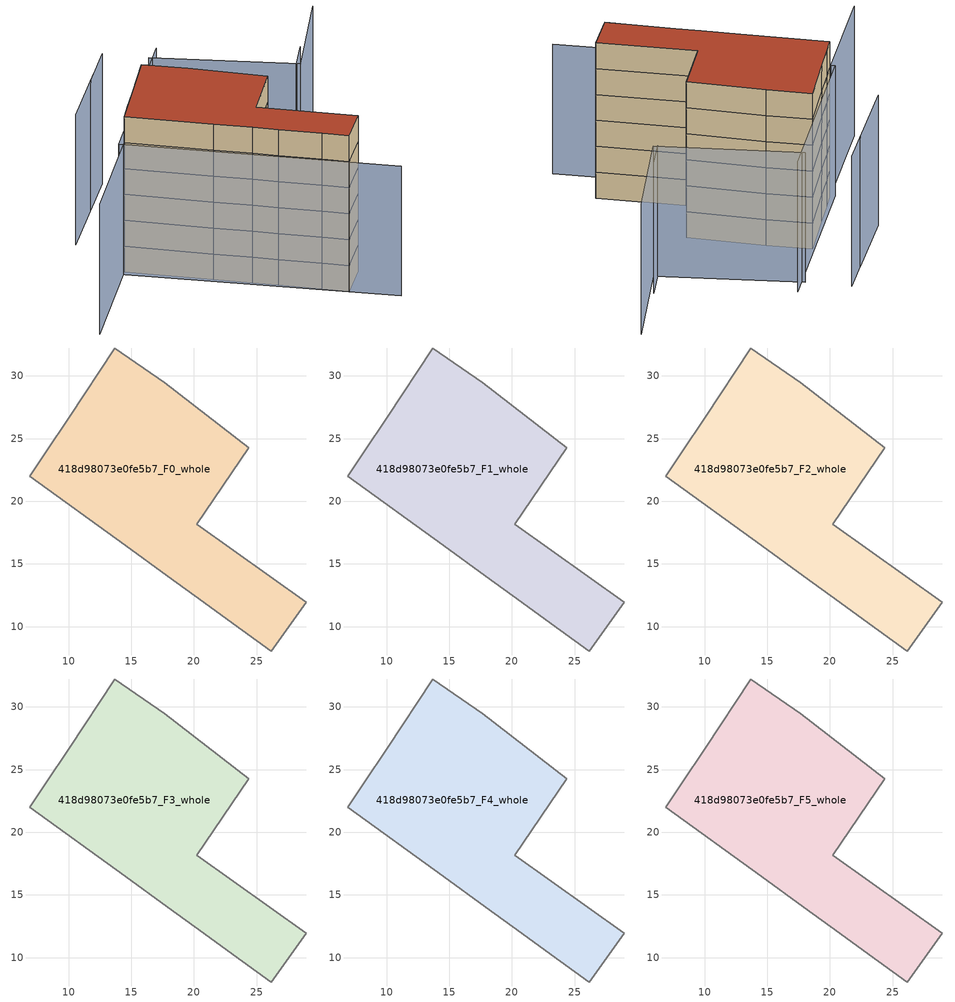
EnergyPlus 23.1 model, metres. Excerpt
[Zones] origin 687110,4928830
418d98073e0fe5b7_F0_whole
 floor ground (EU_floor_Construction): 24.36,24.25 20.22,18.18 28.94,11.93 26.15,8.06 23.84,9.72 20.07,12.46 17.89,14.03 14.53,16.47 6.91,21.98 8.18,23.9 10.03,26.71 13.67,32.22 17.66,29.44 z0
 wall adiabatic (EU_wall_Construction): 20.22,18.18 24.36,24.25 17.66,29.44 13.67,32.22 10.03,26.71 8.18,23.9 6.91,21.98 14.53,16.47 17.89,14.03 20.07,12.46 23.84,9.72 26.15,8.06 28.94,11.93 20.22,18.18 z0:3
418d98073e0fe5b7_F1_whole
 floor to 418d98073e0fe5b7_F0_whole (EU_floor_Construction): 24.36,24.25 20.22,18.18 28.94,11.93 26.15,8.06 23.84,9.72 20.07,12.46 17.89,14.03 14.53,16.47 6.91,21.98 8.18,23.9 10.03,26.71 13.67,32.22 17.66,29.44 z3
 wall adiabatic (EU_wall_Construction): 20.22,18.18 24.36,24.25 17.66,29.44 13.67,32.22 10.03,26.71 8.18,23.9 6.91,21.98 14.53,16.47 17.89,14.03 20.07,12.46 23.84,9.72 26.15,8.06 28.94,11.93 20.22,18.18 z3:6
418d98073e0fe5b7_F2_whole
 floor to 418d98073e0fe5b7_F1_whole (EU_floor_Construction): 24.36,24.25 20.22,18.18 28.94,11.93 26.15,8.06 23.84,9.72 20.07,12.46 17.89,14.03 14.53,16.47 6.91,21.98 8.18,23.9 10.03,26.71 13.67,32.22 17.66,29.44 z6
 wall adiabatic (EU_wall_Construction): 20.22,18.18 24.36,24.25 17.66,29.44 13.67,32.22 10.03,26.71 8.18,23.9 6.91,21.98 14.53,16.47 17.89,14.03 20.07,12.46 23.84,9.72 26.15,8.06 28.94,11.93 20.22,18.18 z6:9
418d98073e0fe5b7_F3_whole
 floor to 418d98073e0fe5b7_F2_whole (EU_floor_Construction): 24.36,24.25 20.22,18.18 28.94,11.93 26.15,8.06 23.84,9.72 20.07,12.46 17.89,14.03 14.53,16.47 6.91,21.98 8.18,23.9 10.03,26.71 13.67,32.22 17.66,29.44 z9
 wall adiabatic (EU_wall_Construction): 20.22,18.18 24.36,24.25 17.66,29.44 13.67,32.22 10.03,26.71 8.18,23.9 6.91,21.98 14.53,16.47 17.89,14.03 20.07,12.46 23.84,9.72 26.15,8.06 28.94,11.93 20.22,18.18 z9:12
418d98073e0fe5b7_F4_whole
 floor to 418d98073e0fe5b7_F3_whole (EU_floor_Construction): 24.36,24.25 20.22,18.18 28.94,11.93 26.15,8.06 23.84,9.72 20.07,12.46 17.89,14.03 14.53,16.47 6.91,21.98 8.18,23.9 10.03,26.71 13.67,32.22 17.66,29.44 z12
 wall adiabatic (EU_wall_Construction): 20.22,18.18 24.36,24.25 17.66,29.44 13.67,32.22 10.03,26.71 8.18,23.9 6.91,21.98 14.53,16.47 17.89,14.03 20.07,12.46 23.84,9.72 26.15,8.06 28.94,11.93 20.22,18.18 z12:15
418d98073e0fe5b7_F5_whole
 floor to 418d98073e0fe5b7_F4_whole (EU_floor_Construction): 24.36,24.25 20.22,18.18 28.94,11.93 26.15,8.06 23.84,9.72 20.07,12.46 17.89,14.03 14.53,16.47 6.91,21.98 8.18,23.9 10.03,26.71 13.67,32.22 17.66,29.44 z15
 wall adiabatic (EU_wall_Construction): 20.22,18.18 24.36,24.25 17.66,29.44 13.67,32.22 10.03,26.71 8.18,23.9 6.91,21.98 14.53,16.47 17.89,14.03 20.07,12.46 23.84,9.72 26.15,8.06 28.94,11.93 20.22,18.18 z15:18
 roof outside (EU_roof_Construction): 26.15,8.06 28.94,11.93 20.22,18.18 24.36,24.25 17.66,29.44 13.67,32.22 10.03,26.71 8.18,23.9 6.91,21.98 14.53,16.47 17.89,14.03 20.07,12.46 23.84,9.72 z18
shading: -1.45,10.01 6.91,21.98 / 30.8,30.98 32.9,34.52 / 30.55,4.87 6.21,21.84 / 6.21,21.84 19.22,40.51 / 10.94,38.01 5.12,29.93 / 38.1,42.63 31.3,30.95 / 31.3,30.95 17.63,38.9 / 13.64,41.76 9.92,36.58 z0:15
[Building]
EU S2 Campaign: North Axis=0; Terrain=City; Solar Distribution=FullExterior
[Site:Location]
Bologna: Latitude=44.5; Longitude=11.25; Time Zone=1; Elevation=37
[SizingPeriod:WeatherFileDays]
AnnualSizingPeriod: Begin Month=1; Begin Day of Month=1; End Month=12; End Day of Month=31; Day of Week for Start Day=Monday; Use Weather File Daylight Saving Period=No; Use Weather File Rain and Snow Indicators=No
[MATERIAL]
EU_InternalMass_Material: Roughness=MediumRough; Thickness=0.1; Conductivity=1; Density=1800; Specific Heat=900; Thermal Absorptance=0.9; Solar Absorptance=0.7; Visible Absorptance=0.7
[MATERIAL:NOMASS] Roughness=MediumRough; Thermal Absorptance=0.9; Solar Absorptance=0.7; Visible Absorptance=0.7
Name | Thermal Resistance
EU_wall_NoMass | 0.905828
EU_roof_NoMass | 0.37593
EU_floor_NoMass | 0.67114
[CONSTRUCTION]
EU_wall_Construction: EU_wall_NoMass
EU_roof_Construction: EU_roof_NoMass
EU_floor_Construction: EU_floor_NoMass
EU_InternalMass_Construction: EU_InternalMass_Material
[ZONE] Type=1; Multiplier=1; Ceiling Height=autocalculate; Floor Area=autocalculate; Part of Total Floor Area=Yes
Name | Volume
418d98073e0fe5b7_F0_whole | 637.984
418d98073e0fe5b7_F1_whole; 418d98073e0fe5b7_F2_whole; 418d98073e0fe5b7_F3_whole; 418d98073e0fe5b7_F4_whole; 418d98073e0fe5b7_F5_whole | 637.986
[INTERNALMASS] Construction=EU_InternalMass_Construction; Surface Area=212.662
Name | Zone or ZoneList
418d98073e0fe5b7_F0_whole_EU_InternalMass | 418d98073e0fe5b7_F0_whole
418d98073e0fe5b7_F1_whole_EU_InternalMass | 418d98073e0fe5b7_F1_whole
418d98073e0fe5b7_F2_whole_EU_InternalMass | 418d98073e0fe5b7_F2_whole
418d98073e0fe5b7_F3_whole_EU_InternalMass | 418d98073e0fe5b7_F3_whole
418d98073e0fe5b7_F4_whole_EU_InternalMass | 418d98073e0fe5b7_F4_whole
418d98073e0fe5b7_F5_whole_EU_InternalMass | 418d98073e0fe5b7_F5_whole
[OTHEREQUIPMENT] Fuel Type=Electricity; Design Level Calculation Method=Watts/Area; Power per Zone Floor Area=1; Fraction Latent=0; Fraction Radiant=0; Fraction Lost=0; Carbon Dioxide Generation Rate=0; EndUse Subcategory=EU_Step8_InternalGains
Name | Zone or ZoneList or Space or SpaceList | Schedule
EU_Step8_InternalGain_418d98073e0fe5b7_F0_whole_f000 | 418d98073e0fe5b7_F0_whole | EU_Step8_GainSchedule_418d98073e0fe5b7_F0_whole_f000
EU_Step8_InternalGain_418d98073e0fe5b7_F1_whole_f000 | 418d98073e0fe5b7_F1_whole | EU_Step8_GainSchedule_418d98073e0fe5b7_F1_whole_f000
EU_Step8_InternalGain_418d98073e0fe5b7_F2_whole_f000 | 418d98073e0fe5b7_F2_whole | EU_Step8_GainSchedule_418d98073e0fe5b7_F2_whole_f000
EU_Step8_InternalGain_418d98073e0fe5b7_F3_whole_f000 | 418d98073e0fe5b7_F3_whole | EU_Step8_GainSchedule_418d98073e0fe5b7_F3_whole_f000
EU_Step8_InternalGain_418d98073e0fe5b7_F4_whole_f000 | 418d98073e0fe5b7_F4_whole | EU_Step8_GainSchedule_418d98073e0fe5b7_F4_whole_f000
EU_Step8_InternalGain_418d98073e0fe5b7_F5_whole_f000 | 418d98073e0fe5b7_F5_whole | EU_Step8_GainSchedule_418d98073e0fe5b7_F5_whole_f000
[ZONEVENTILATION:DESIGNFLOWRATE] Schedule=EU_AlwaysOn; Design Flow Rate Calculation Method=AirChanges/Hour; Air Changes per Hour=0.73129; Ventilation Type=Natural; Fan Pressure Rise=0; Fan Total Efficiency=1; Constant Term Coefficient=1; Temperature Term Coefficient=0; Velocity Term Coefficient=0; Velocity Squared Term Coefficient=0; Minimum Indoor Temperature=-100; Maximum Indoor Temperature=100; Delta Temperature=-100; Minimum Outdoor Temperature=-100; Maximum Outdoor Temperature=100; Maximum Wind Speed=40
Name | Zone or ZoneList or Space or SpaceList
EU_ConstantAir_418d98073e0fe5b7_F0_whole | 418d98073e0fe5b7_F0_whole
EU_ConstantAir_418d98073e0fe5b7_F1_whole | 418d98073e0fe5b7_F1_whole
EU_ConstantAir_418d98073e0fe5b7_F2_whole | 418d98073e0fe5b7_F2_whole
EU_ConstantAir_418d98073e0fe5b7_F3_whole | 418d98073e0fe5b7_F3_whole
EU_ConstantAir_418d98073e0fe5b7_F4_whole | 418d98073e0fe5b7_F4_whole
EU_ConstantAir_418d98073e0fe5b7_F5_whole | 418d98073e0fe5b7_F5_whole
[HVACTEMPLATE:THERMOSTAT] Constant Heating Setpoint=20; Constant Cooling Setpoint=50
EU_HeatOnly_418d98073e0fe5b7_F0_whole; EU_HeatOnly_418d98073e0fe5b7_F1_whole; EU_HeatOnly_418d98073e0fe5b7_F2_whole; EU_HeatOnly_418d98073e0fe5b7_F3_whole; EU_HeatOnly_418d98073e0fe5b7_F4_whole; EU_HeatOnly_418d98073e0fe5b7_F5_whole
[HVACTEMPLATE:ZONE:IDEALLOADSAIRSYSTEM] System Availability Schedule=EU_AlwaysOn; Maximum Heating Supply Air Temperature=50; Minimum Cooling Supply Air Temperature=13; Maximum Heating Supply Air Humidity Ratio=0.0156; Minimum Cooling Supply Air Humidity Ratio=0.0077; Heating Limit=NoLimit; Cooling Limit=NoLimit; Heating Availability Schedule=EU_AlwaysOn; Cooling Availability Schedule=EU_CoolingOff; Dehumidification Control Type=ConstantSensibleHeatRatio; Cooling Sensible Heat Ratio=0.7; Dehumidification Setpoint=60; Humidification Control Type=None; Humidification Setpoint=30; Outdoor Air Method=None; Outdoor Air Flow Rate per Person=0.00944; Outdoor Air Flow Rate per Zone Floor Area=0; Outdoor Air Flow Rate per Zone=0; Demand Controlled Ventilation Type=None; Outdoor Air Economizer Type=NoEconomizer; Heat Recovery Type=None; Sensible Heat Recovery Effectiveness=0.7; Latent Heat Recovery Effectiveness=0.65
Name | Template Thermostat
418d98073e0fe5b7_F0_whole | EU_HeatOnly_418d98073e0fe5b7_F0_whole
418d98073e0fe5b7_F1_whole | EU_HeatOnly_418d98073e0fe5b7_F1_whole
418d98073e0fe5b7_F2_whole | EU_HeatOnly_418d98073e0fe5b7_F2_whole
418d98073e0fe5b7_F3_whole | EU_HeatOnly_418d98073e0fe5b7_F3_whole
418d98073e0fe5b7_F4_whole | EU_HeatOnly_418d98073e0fe5b7_F4_whole
418d98073e0fe5b7_F5_whole | EU_HeatOnly_418d98073e0fe5b7_F5_whole
[SIZING:ZONE] Zone Cooling Design Supply Air Temperature Input Method=SupplyAirTemperature; Zone Cooling Design Supply Air Temperature=13; Zone Heating Design Supply Air Temperature Input Method=SupplyAirTemperature; Zone Heating Design Supply Air Temperature=50; Zone Cooling Design Supply Air Humidity Ratio=0.008; Zone Heating Design Supply Air Humidity Ratio=0.008; Cooling Design Air Flow Method=DesignDay; Cooling Design Air Flow Rate=0; Cooling Minimum Air Flow per Zone Floor Area=0.000762; Cooling Minimum Air Flow=0; Cooling Minimum Air Flow Fraction=0.2; Heating Design Air Flow Method=DesignDay; Heating Design Air Flow Rate=0; Heating Maximum Air Flow per Zone Floor Area=0.002032; Heating Maximum Air Flow=0.141576; Heating Maximum Air Flow Fraction=0.3; Account for Dedicated Outdoor Air System=No; Dedicated Outdoor Air System Control Strategy=NeutralSupplyAir; Dedicated Outdoor Air Low Setpoint Temperature for Design=autosize; Dedicated Outdoor Air High Setpoint Temperature for Design=autosize; Zone Load Sizing Method=Sensible Load Only No Latent Load; Zone Latent Cooling Design Supply Air Humidity Ratio Input Method=HumidityRatioDifference; Zone Cooling Design Supply Air Humidity Ratio Difference=0.005; Zone Latent Heating Design Supply Air Humidity Ratio Input Method=HumidityRatioDifference; Zone Humidification Design Supply Air Humidity Ratio Difference=0.005
418d98073e0fe5b7_F0_whole; 418d98073e0fe5b7_F1_whole; 418d98073e0fe5b7_F2_whole; 418d98073e0fe5b7_F3_whole; 418d98073e0fe5b7_F4_whole; 418d98073e0fe5b7_F5_whole
[SCHEDULE:CONSTANT]
Name | Hourly Value
EU_AlwaysOn | 1
EU_CoolingOff | 0
[SCHEDULE:FILE] Column Number=1; Rows to Skip at Top=0; Number of Hours of Data=8760; Column Separator=Comma; Interpolate to Timestep=No; Minutes per Item=60; Adjust Schedule for Daylight Savings=Yes
Name | File
EU_Step8_GainSchedule_418d98073e0fe5b7_F0_whole_f000 | ../../schedules/418d98073e0fe5b7/418d98073e0fe5b7_F0_whole_f000_gain.csv
EU_Step8_GainSchedule_418d98073e0fe5b7_F1_whole_f000 | ../../schedules/418d98073e0fe5b7/418d98073e0fe5b7_F1_whole_f000_gain.csv
EU_Step8_GainSchedule_418d98073e0fe5b7_F2_whole_f000 | ../../schedules/418d98073e0fe5b7/418d98073e0fe5b7_F2_whole_f000_gain.csv
EU_Step8_GainSchedule_418d98073e0fe5b7_F3_whole_f000 | ../../schedules/418d98073e0fe5b7/418d98073e0fe5b7_F3_whole_f000_gain.csv
EU_Step8_GainSchedule_418d98073e0fe5b7_F4_whole_f000 | ../../schedules/418d98073e0fe5b7/418d98073e0fe5b7_F4_whole_f000_gain.csv
EU_Step8_GainSchedule_418d98073e0fe5b7_F5_whole_f000 | ../../schedules/418d98073e0fe5b7/418d98073e0fe5b7_F5_whole_f000_gain.csv
